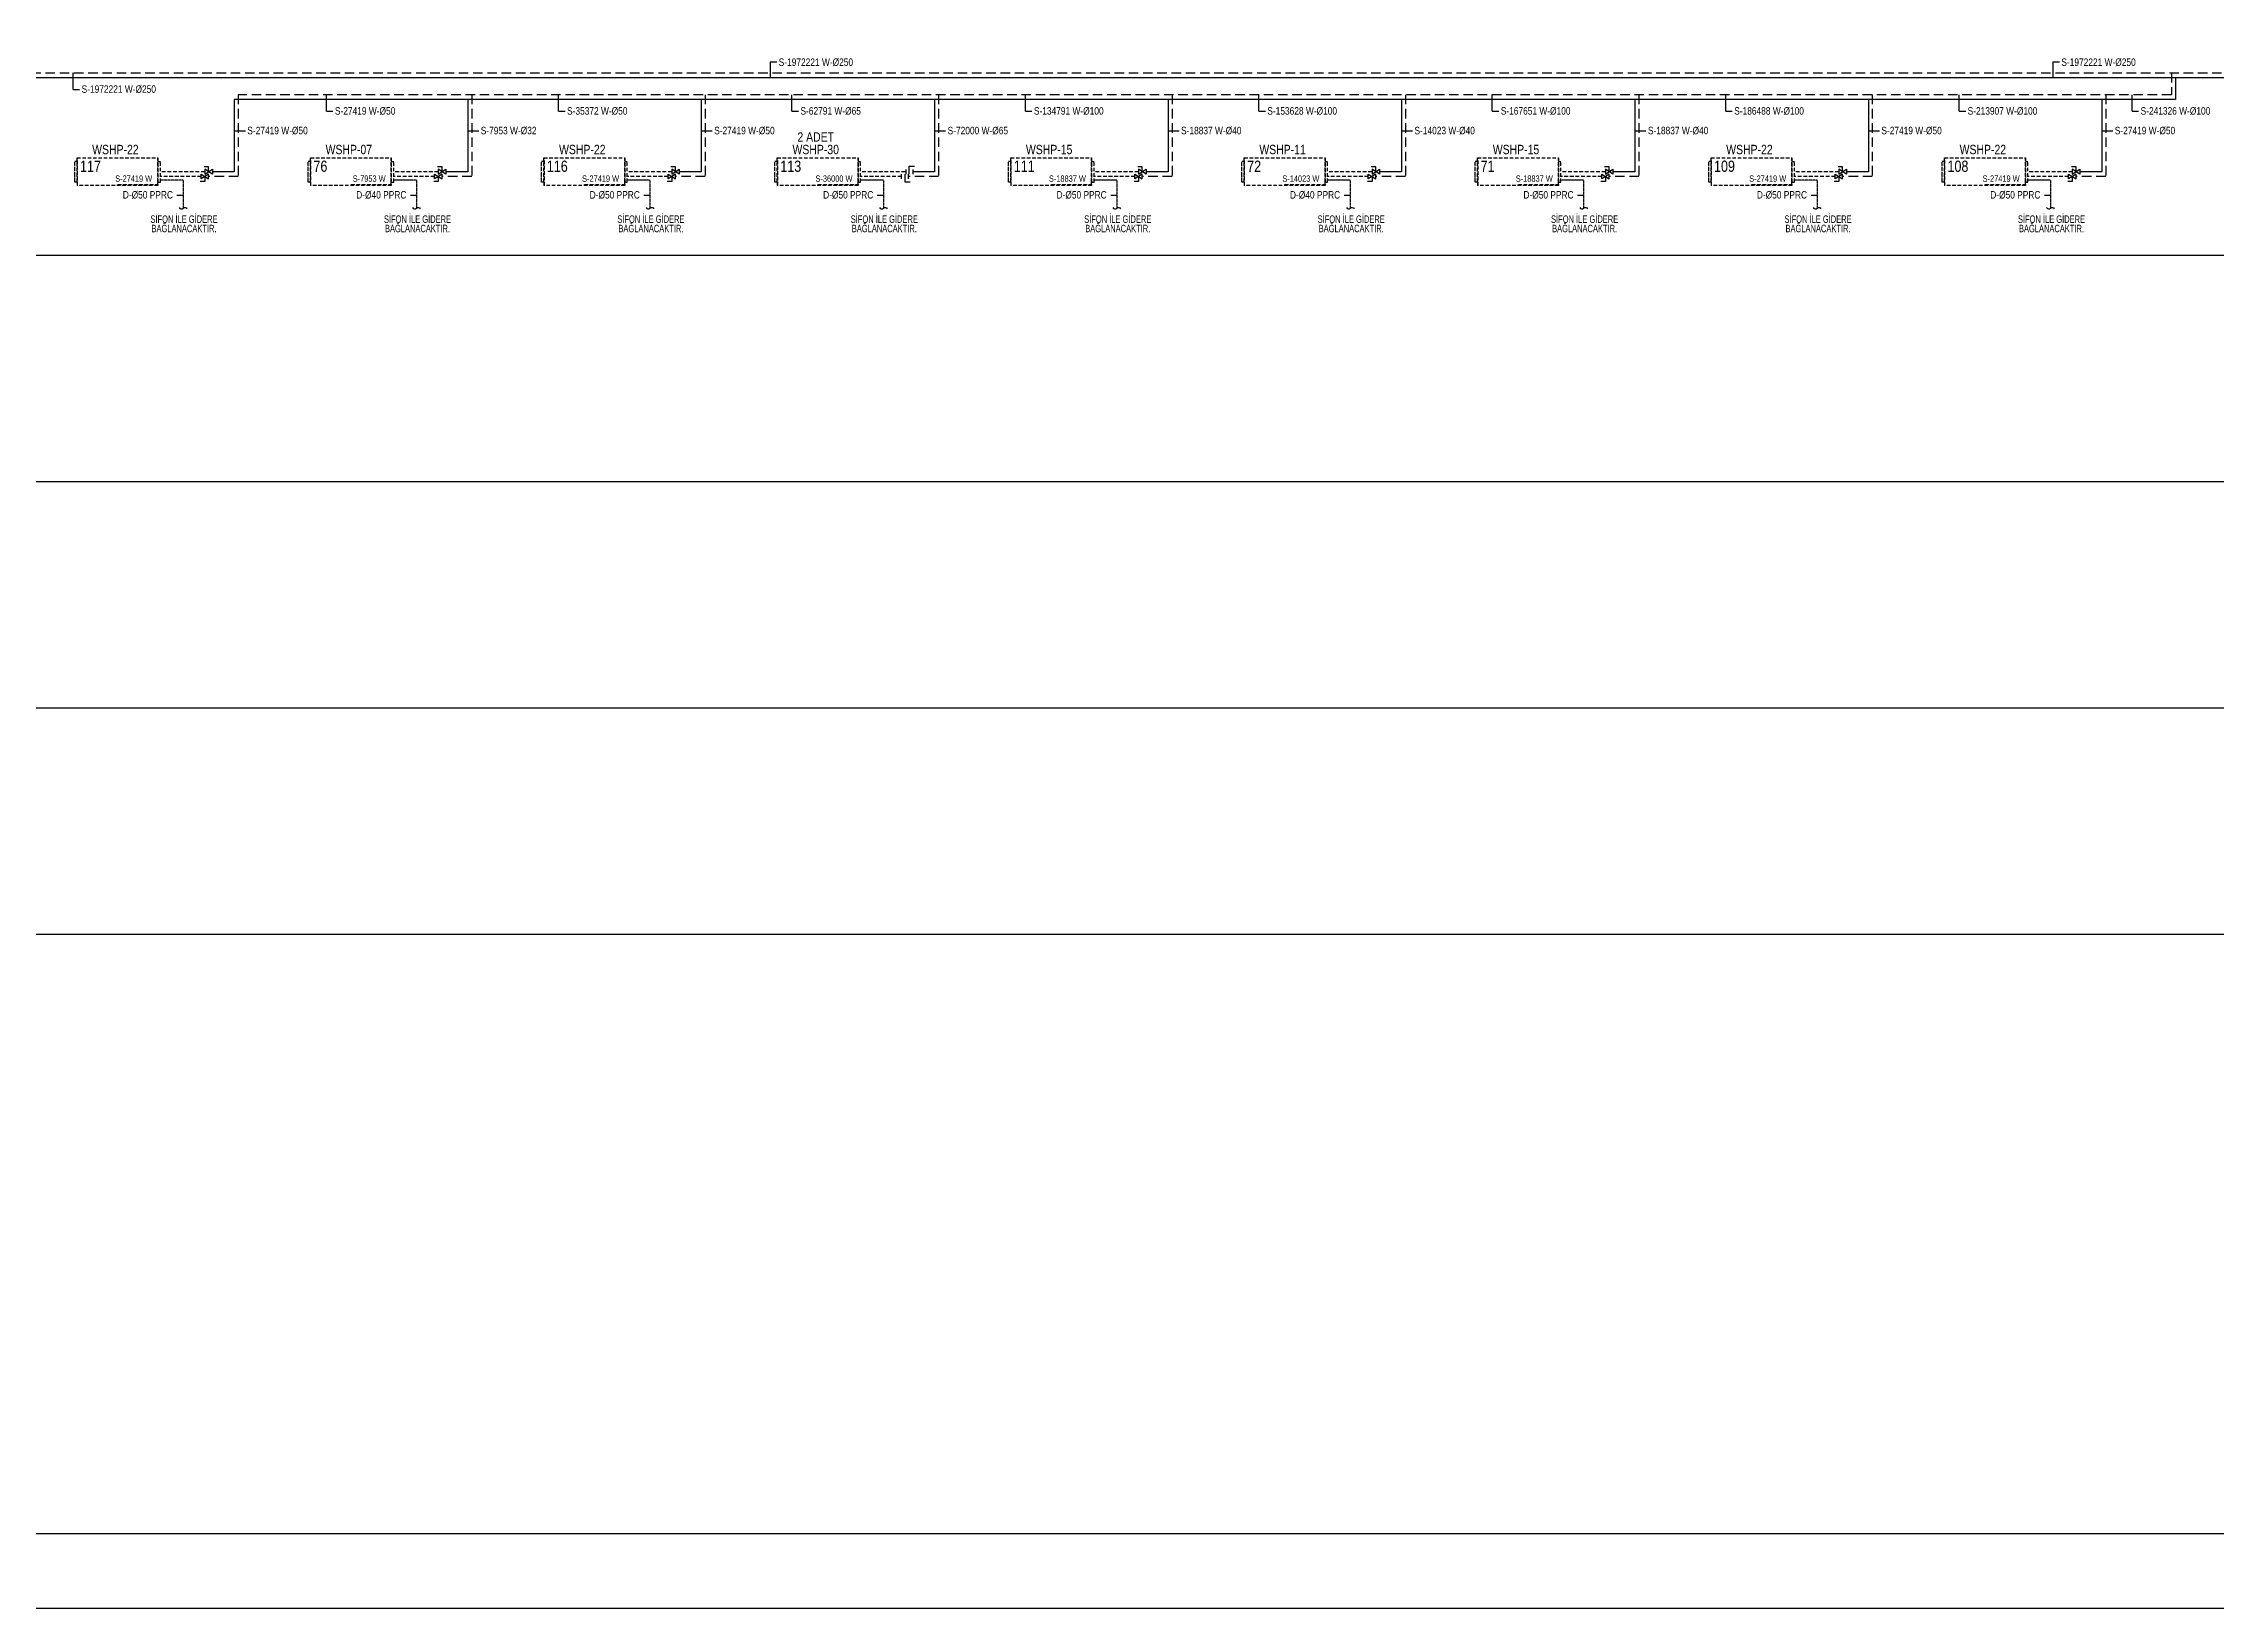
# Model space of a CAD drawing. Header units: centimetres. Extents: x 221889 to 261255, y -30032 to -21832.
# Drawn here: x 238187 to 243995, y -30032 to -25849 of the extents above; entities that cross this region are included whole.
import ezdxf
from ezdxf.enums import TextEntityAlignment as Align

# ---------------------------------------------------------------- set-up
doc = ezdxf.new("R2010")
doc.units = ezdxf.units.CM
doc.header["$LTSCALE"] = 0.2
for name, pattern in [('DASHED', [75, 50, -25]), ('DASHEDX2', [38.1, 25.4, -12.7]), ('Hidden', [0.714375, 0.47625, -0.238125])]:
    doc.linetypes.add(name, pattern=pattern)
doc.layers.get('0').update_dxf_attribs({"color": 252})
for name, color, linetype, lineweight in [('1-BASLIK', 53, 'Continuous', 25), ('SY-YAGMUR-SUYU-VANA', 135, 'Continuous', 30), ('T-DRENAJ', 40, 'Hidden', 30), ('T-MAHAL', 120, 'Continuous', 15), ('T-SOGUTMA', 4, 'Continuous', 30), ('T-STEXT', 181, 'Continuous', 15), ('T-VANA', 135, 'Continuous', 25), ('T-WSHP-BORUSU', 30, 'Continuous', 30)]:
    doc.layers.add(name, color=color, linetype=linetype, lineweight=lineweight)
for name, color, linetype in [('T-DTEXT', 9, 'Continuous'), ('T-FC-NUMARA', 62, 'Continuous'), ('T-SOGUTMA-TOPLAMA', 120, 'Continuous'), ('T-TEXT', 85, 'Continuous'), ('T-WSHP', 252, 'Hidden')]:
    doc.layers.add(name, color=color, linetype=linetype)
doc.styles.add('ARIAL', font='arial.ttf')
doc.styles.add('LUCIDASANS', font='arial.ttf', dxfattribs={"width": 0.8})

# ---------------------------------------------------------------- blocks, each defined once
blk = doc.blocks.new('FANCOIL-DWD')
at = {"linetype": 'ByBlock', "ltscale": 100}
for p, q in [((-114.3, -71.5), (-114.3, -16.4)), ((-108.1, -16.4), (-114.3, -16.4)), ((-114.3, -69.1), (-114.3, -18.8)), ((-108.1, -71.5), (-108.1, -7)), ((-108.1, -7), (108.1, -7)), ((-106.8, -80.9), (-106.8, -7)), ((108.1, -7), (108.1, -80.9)), ((108.1, -14.1), (108.1, -7.7)), ((108.1, -16.4), (114.6, -16.4)), ((108.1, -71), (108.1, -16.9)), ((114.6, -71.5), (114.6, -16.4)), ((-108.1, -71.5), (-114.3, -71.5)), ((-108.1, -71.5), (-108.1, -80.9)), ((108.1, -80.9), (-108.1, -80.9)), ((0.9, -80.9), (0.9, -78.2)), ((0.9, -78.2), (108.1, -78.2)), ((108.1, -78), (108.1, -71.5)), ((108.1, -71.5), (114.6, -71.5))]:
    blk.add_line(p, q, dxfattribs=at)
blk = doc.blocks.new('Z1')
at = {"linetype": 'Continuous'}
blk.add_lwpolyline([(-5, 0), (-5, 6.7), (-11.1, 6.7)], dxfattribs=at)
blk.add_lwpolyline([(-10, -3.3), (0, 3.3), (0, -3.3), (-10, 3.3)], close=True, dxfattribs=at)
blk = doc.blocks.new('Kesme')
blk.add_lwpolyline([(-21.5, -0.2, 0.576786), (-4.8, -2.7, -0.54493), (11.3, -5.9)], format="xyb")
blk = doc.blocks.new('A$C0B325108')
for p, q in [((-17, 23), (-17, 0)), ((18, 23), (18, 0))]:
    blk.add_line(p, q)
blk.add_lwpolyline([(0, 0), (0, 39), (26, 39)])

msp = doc.modelspace()

# ---------------------------------------------------------------- linework, layer by layer
at = {"layer": '1-BASLIK'}
for points in [[(221888.7, -30031.8), (221888.7, -21831.8), (261254.9, -21831.8), (261254.9, -30031.8)], [(258354.9, -29831.8), (222088.7, -29831.8), (222088.7, -22031.8), (258354.9, -22031.8)]]:
    msp.add_lwpolyline(points, close=True, dxfattribs=at)
at = {"layer": 'T-DRENAJ', "color": 252, "lineweight": -3}
for p, q in [((238559.7, -26213.8, 0), (238498.9, -26213.8, 0)), ((238559.7, -26213.8, 0), (238559.7, -26288.7, 0)), ((239183.6, -26213.8, 0), (239122.8, -26213.8, 0)), ((239183.6, -26213.8, 0), (239183.6, -26288.7, 0)), ((239807.5, -26213.8, 0), (239746.7, -26213.8, 0)), ((239807.5, -26213.8, 0), (239807.5, -26288.7, 0)), ((240431.4, -26213.8, 0), (240370.7, -26213.8, 0)), ((240431.4, -26213.8, 0), (240431.4, -26288.7, 0)), ((241055.4, -26213.8, 0), (240994.6, -26213.8, 0)), ((241055.4, -26213.8, 0), (241055.4, -26288.7, 0)), ((241679.3, -26213.8, 0), (241618.5, -26213.8, 0)), ((241679.3, -26213.8, 0), (241679.3, -26288.7, 0)), ((242303.2, -26213.8, 0), (242242.4, -26213.8, 0)), ((242303.2, -26213.8, 0), (242303.2, -26288.7, 0)), ((242927.1, -26213.8, 0), (242866.4, -26213.8, 0)), ((242927.1, -26213.8, 0), (242927.1, -26288.7, 0)), ((243551.1, -26213.8, 0), (243490.3, -26213.8, 0)), ((243551.1, -26213.8, 0), (243551.1, -26288.7, 0))]:
    msp.add_line(p, q, dxfattribs=at)
at = {"layer": 'T-DTEXT', "lineweight": -3}
for p, q in [((238543.4, -26253.9, 0), (238559.7, -26253.9, 0)), ((239167.4, -26253.9, 0), (239183.6, -26253.9, 0)), ((239791.3, -26253.9, 0), (239807.5, -26253.9, 0)), ((240415.2, -26253.9, 0), (240431.4, -26253.9, 0)), ((241039.1, -26253.9, 0), (241055.4, -26253.9, 0)), ((241663.1, -26253.9, 0), (241679.3, -26253.9, 0)), ((242287, -26253.9, 0), (242303.2, -26253.9, 0)), ((242910.9, -26253.9, 0), (242927.1, -26253.9, 0)), ((243534.8, -26253.9, 0), (243551.1, -26253.9, 0))]:
    msp.add_line(p, q, dxfattribs=at)
at = {"layer": 'T-SOGUTMA', "color": 252, "linetype": 'DASHED', "lineweight": -3}
for p, q in [((238617.9, -26191.6), (238498.9, -26191.6)), ((239241.9, -26191.6), (239122.8, -26191.6)), ((239865.8, -26191.6), (239746.7, -26191.6)), ((240489.7, -26191.6), (240370.7, -26191.6)), ((241113.6, -26191.6), (240994.6, -26191.6)), ((241737.6, -26191.6), (241618.5, -26191.6)), ((242361.5, -26191.6), (242242.4, -26191.6)), ((242985.4, -26191.6), (242866.4, -26191.6)), ((243609.3, -26191.6), (243490.3, -26191.6)), ((238607.9, -26204.3), (238498.9, -26204.3)), ((239231.9, -26204.3), (239122.8, -26204.3)), ((239855.8, -26204.3), (239746.7, -26204.3)), ((240479.7, -26204.3), (240370.7, -26204.3)), ((241103.6, -26204.3), (240994.6, -26204.3)), ((241727.6, -26204.3), (241618.5, -26204.3)), ((242351.5, -26204.3), (242242.4, -26204.3)), ((242975.4, -26204.3), (242866.4, -26204.3)), ((243599.3, -26204.3), (243490.3, -26204.3))]:
    msp.add_line(p, q, dxfattribs=at)
at = {"layer": 'T-SOGUTMA-TOPLAMA', "lineweight": -3}
for p, q in [((240129, -25898, 0), (240146.4, -25898, 0)), ((240129, -25898, 0), (240129, -25939.9, 0)), ((243557.3, -25898, 0), (243574.7, -25898, 0)), ((243557.3, -25898, 0), (243557.3, -25939.9, 0)), ((238265.8, -25971.6, 0), (238265.8, -25927.4, 0)), ((238265.8, -25971.6, 0), (238283.2, -25971.6, 0)), ((238942.8, -26029.9), (238942.8, -25985.7)), ((239563.2, -26029.9), (239563.2, -25985.7)), ((240187.2, -26029.9), (240187.2, -25985.7)), ((240811.1, -26029.9), (240811.1, -25985.7)), ((241435, -26029.9), (241435, -25985.7)), ((242058.9, -26029.9), (242058.9, -25985.7)), ((242682.9, -26029.9), (242682.9, -25985.7)), ((243306.8, -26029.9), (243306.8, -25985.7)), ((243769, -26029.9), (243769, -25985.7)), ((238942.8, -26029.9), (238960.2, -26029.9)), ((239563.2, -26029.9), (239580.7, -26029.9)), ((240187.2, -26029.9), (240204.6, -26029.9)), ((240811.1, -26029.9), (240828.6, -26029.9)), ((241435, -26029.9), (241452.5, -26029.9)), ((242058.9, -26029.9), (242076.4, -26029.9)), ((242682.9, -26029.9), (242700.3, -26029.9)), ((243306.8, -26029.9), (243324.3, -26029.9)), ((243769, -26029.9), (243786.5, -26029.9)), ((238696.6, -26082.4), (238726.2, -26082.4)), ((239320.5, -26082.4), (239350.1, -26082.4)), ((239944.4, -26082.4), (239974, -26082.4)), ((240568.4, -26082.4), (240597.9, -26082.4)), ((241192.3, -26082.4), (241221.9, -26082.4)), ((241816.2, -26082.4), (241845.8, -26082.4)), ((242440.1, -26082.4), (242469.7, -26082.4)), ((243064.1, -26082.4), (243093.6, -26082.4)), ((243688, -26082.4), (243717.6, -26082.4))]:
    msp.add_line(p, q, dxfattribs=at)
at = {"layer": 'T-TEXT', "color": 7}
for p, q in [((222949.4, -26414.5), (255397.7, -26414.5)), ((222949.4, -27019.5), (255397.7, -27019.5)), ((222949.4, -27624.5), (255397.7, -27624.5)), ((222949.4, -28229.5), (255397.7, -28229.5))]:
    msp.add_line(p, q, dxfattribs=at)
at = {"layer": 'T-WSHP-BORUSU', "lineweight": -3, "ltscale": 0.5}
for p, q in [((237874.5, -25939.9, 0), (252620.7, -25939.9, 0)), ((243884.7, -25939.9, 0), (243884.7, -25998.2, 0)), ((243884.7, -25998.2, 0), (238696.6, -25998.2, 0)), ((238696.6, -25998.2), (238696.6, -26191.6)), ((239320.5, -25998.2), (239320.5, -26191.6)), ((239944.4, -25998.2), (239944.4, -26191.6)), ((240568.4, -25998.2), (240568.4, -26191.6)), ((241192.3, -25998.2), (241192.3, -26191.6)), ((241816.2, -25998.2), (241816.2, -26191.6)), ((242440.1, -25998.2), (242440.1, -26191.6)), ((243064.1, -25998.2), (243064.1, -26191.6)), ((243688, -25998.2), (243688, -26191.6)), ((238696.6, -26191.6), (238637.9, -26191.6)), ((239320.5, -26191.6), (239261.9, -26191.6)), ((239944.4, -26191.6), (239885.8, -26191.6)), ((240568.4, -26191.6), (240509.7, -26191.6)), ((241192.3, -26191.6), (241133.6, -26191.6)), ((241816.2, -26191.6), (241757.6, -26191.6)), ((242440.1, -26191.6), (242381.5, -26191.6)), ((243064.1, -26191.6), (243005.4, -26191.6)), ((243688, -26191.6), (243629.3, -26191.6))]:
    msp.add_line(p, q, dxfattribs=at)
at = {"layer": 'T-WSHP-BORUSU', "linetype": 'DASHEDX2', "lineweight": -3, "ltscale": 5}
for p, q in [((237887, -25927.4, 0), (252633.2, -25927.4, 0)), ((243874, -25927.4, 0), (243874, -25985.7, 0)), ((243874, -25985.7, 0), (238707.2, -25985.7)), ((238707.2, -25985.7), (238707.2, -26204.3)), ((239331.1, -25985.7), (239331.1, -26204.3)), ((239955.1, -25985.7), (239955.1, -26204.3)), ((240579, -25985.7), (240579, -26204.3)), ((241202.9, -25985.7), (241202.9, -26204.3)), ((241826.8, -25985.7), (241826.8, -26204.3)), ((242450.8, -25985.7), (242450.8, -26204.3)), ((243074.7, -25985.7), (243074.7, -26204.3)), ((243698.6, -25985.7), (243698.6, -26204.3)), ((238707.2, -26204.3), (238627.9, -26204.3)), ((239331.1, -26204.3), (239251.9, -26204.3)), ((239955.1, -26204.3), (239875.8, -26204.3)), ((240579, -26204.3), (240498.4, -26204.3)), ((241202.9, -26204.3), (241123.6, -26204.3)), ((241826.8, -26204.3), (241747.6, -26204.3)), ((242450.8, -26204.3), (242371.5, -26204.3)), ((243074.7, -26204.3), (242995.4, -26204.3)), ((243698.6, -26204.3), (243619.3, -26204.3))]:
    msp.add_line(p, q, dxfattribs=at)

# ---------------------------------------------------------------- block references
at = {"layer": 'SY-YAGMUR-SUYU-VANA', "xscale": 0.534858512110077, "yscale": 0.534858512110077, "zscale": 0.534858512110077}
msp.add_blockref('A$C0B325108', (240500.4, -26197.8), dxfattribs=at)
at = {"layer": 'SY-YAGMUR-SUYU-VANA', "xscale": -0.534858512110077, "yscale": 0.534858512110077, "zscale": 0.534858512110077, "rotation": 180}
msp.add_blockref('A$C0B325108', (240489.1, -26198.1), dxfattribs=at)
at = {"layer": 'T-DTEXT', "lineweight": -3, "xscale": 0.625, "yscale": 0.625, "zscale": 0.625}
for p in [(238562.7, -26287, 0), (239186.6, -26287, 0), (239810.5, -26287, 0), (240434.5, -26287, 0), (241058.4, -26287, 0), (241682.3, -26287, 0), (242306.2, -26287, 0), (242930.2, -26287, 0), (243554.1, -26287, 0)]:
    msp.add_blockref('Kesme', p, dxfattribs=at)
at = {"layer": 'T-VANA', "lineweight": -3, "xscale": 2, "yscale": 2, "zscale": 2}
for p in [(238637.9, -26191.6), (239261.9, -26191.6), (239885.8, -26191.6), (241133.6, -26191.6), (241757.6, -26191.6), (242381.5, -26191.6), (243005.4, -26191.6), (243629.3, -26191.6)]:
    msp.add_blockref('Z1', p, dxfattribs=at)
at = {"layer": 'T-VANA', "lineweight": -3, "xscale": -2, "yscale": 2, "zscale": 2, "rotation": 180}
for p in [(238627.9, -26204.3), (239251.9, -26204.3), (239875.8, -26204.3), (241123.6, -26204.3), (241747.6, -26204.3), (242371.5, -26204.3), (242995.4, -26204.3), (243619.3, -26204.3)]:
    msp.add_blockref('Z1', p, dxfattribs=at)
at = {"layer": 'T-WSHP', "lineweight": -3}
for p in [(238384.3, -26147.6, 0), (239008.2, -26147.6, 0), (239632.1, -26147.6, 0), (240256, -26147.6, 0), (240880, -26147.6, 0), (241503.9, -26147.6, 0), (242127.8, -26147.6, 0), (242751.7, -26147.6, 0), (243375.7, -26147.6, 0)]:
    msp.add_blockref('FANCOIL-DWD', p, dxfattribs=at)

# ---------------------------------------------------------------- texts
at = {"layer": 'T-DTEXT', "lineweight": -3, "style": 'LUCIDASANS', "width": 0.8}
for s, p in [('D-%%C50 PPRC', (238398.6, -26263.3, 0)), ('D-%%C40 PPRC', (239022.5, -26263.3, 0)), ('D-%%C50 PPRC', (239646.5, -26263.3, 0)), ('D-%%C50 PPRC', (240270.4, -26263.3, 0)), ('D-%%C50 PPRC', (240894.3, -26263.3, 0)), ('D-%%C40 PPRC', (241518.2, -26263.3, 0)), ('D-%%C50 PPRC', (242142.2, -26263.3, 0)), ('D-%%C50 PPRC', (242766.1, -26263.3, 0)), ('D-%%C50 PPRC', (243390, -26263.3, 0))]:
    msp.add_text(s, height=20, dxfattribs=at).set_placement(p)
at = {"layer": 'T-DTEXT', "lineweight": -3, "char_height": 20, "width": 159.171, "attachment_point": 5, "line_spacing_factor": 0.748961, "style": 'LUCIDASANS'}
for insert in [(238562.2, -26331, 0), (239186.2, -26331, 0), (239810.1, -26331, 0), (240434, -26331, 0), (241057.9, -26331, 0), (241681.9, -26331, 0), (242305.8, -26331, 0), (242929.7, -26331, 0), (243553.6, -26331, 0)]:
    msp.add_mtext('{\\W0.6;SİFON İLE GİDERE BAĞLANACAKTIR.}', dxfattribs=dict(at, insert=insert))
at = {"layer": 'T-FC-NUMARA', "color": 2, "lineweight": -3, "ltscale": 0.5, "style": 'ARIAL', "width": 0.8}
for s, p in [('WSHP-22', (238378.8, -26132.2, 0)), ('WSHP-07', (239002.7, -26132.2, 0)), ('WSHP-22', (239626.7, -26132.2, 0)), ('WSHP-30', (240250.6, -26132.2, 0)), ('2 ADET', (240250.6, -26098.7, 0)), ('WSHP-15', (240874.5, -26132.2, 0)), ('WSHP-11', (241498.4, -26132.2, 0)), ('WSHP-15', (242122.4, -26132.2, 0)), ('WSHP-22', (242746.3, -26132.2, 0)), ('WSHP-22', (243370.2, -26132.2, 0))]:
    msp.add_text(s, height=25, dxfattribs=at).set_placement(p, align=Align.MIDDLE_CENTER)
at = {"layer": 'T-MAHAL', "lineweight": -3, "style": 'LUCIDASANS', "width": 0.8}
for s, p in [('117', (238284.2, -26191.9, 0)), ('76', (238908.1, -26191.9, 0)), ('116', (239532, -26191.9, 0)), ('113', (240155.9, -26191.9, 0)), ('111', (240779.9, -26191.9, 0)), ('72', (241403.8, -26191.9, 0)), ('71', (242027.7, -26191.9, 0)), ('109', (242651.6, -26191.9, 0)), ('108', (243275.6, -26191.9, 0))]:
    msp.add_text(s, height=30, dxfattribs=at).set_placement(p)
at = {"layer": 'T-SOGUTMA-TOPLAMA', "lineweight": -3, "style": 'ARIAL', "width": 0.8}
for s, p in [('S-1972221 W-%%C250', (240151.7, -25908.8, 0)), ('S-1972221 W-%%C250', (243580, -25908.8, 0)), ('S-1972221 W-%%C250', (238288.5, -25980.7, 0)), ('S-27419 W-%%C50', (238965.5, -26039)), ('S-35372 W-%%C50', (239586, -26039)), ('S-62791 W-%%C65', (240209.9, -26039)), ('S-134791 W-%%C100', (240833.8, -26039)), ('S-153628 W-%%C100', (241457.7, -26039)), ('S-167651 W-%%C100', (242081.7, -26039)), ('S-186488 W-%%C100', (242705.6, -26039)), ('S-213907 W-%%C100', (243329.5, -26039)), ('S-241326 W-%%C100', (243791.8, -26039)), ('S-27419 W-%%C50', (238731.4, -26091.5)), ('S-7953 W-%%C32', (239355.3, -26091.5)), ('S-27419 W-%%C50', (239979.3, -26091.5)), ('S-72000 W-%%C65', (240603.2, -26091.5)), ('S-18837 W-%%C40', (241227.1, -26091.5)), ('S-14023 W-%%C40', (241851, -26091.5)), ('S-18837 W-%%C40', (242475, -26091.5)), ('S-27419 W-%%C50', (243098.9, -26091.5)), ('S-27419 W-%%C50', (243722.8, -26091.5))]:
    msp.add_text(s, height=20, dxfattribs=at).set_placement(p)
at = {"layer": 'T-STEXT', "color": 2, "lineweight": -3, "style": 'ARIAL', "width": 0.8}
for s, p in [('S-27419 W', (238477.1, -26218.5, 0)), ('S-7953 W', (239101.1, -26218.5, 0)), ('S-27419 W', (239725, -26218.5, 0)), ('S-36000 W', (240348.9, -26218.5, 0)), ('S-18837 W', (240972.8, -26218.5, 0)), ('S-14023 W', (241596.8, -26218.5, 0)), ('S-18837 W', (242220.7, -26218.5, 0)), ('S-27419 W', (242844.6, -26218.5, 0)), ('S-27419 W', (243468.5, -26218.5, 0))]:
    msp.add_text(s, height=17, dxfattribs=at).set_placement(p, align=Align.RIGHT)

doc.saveas('drawing.dxf')
